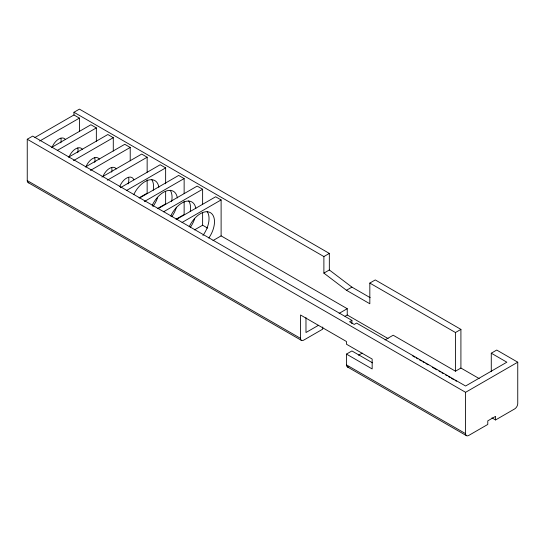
<?xml version="1.0" encoding="UTF-8"?>
<svg xmlns="http://www.w3.org/2000/svg" width="545" height="545" viewBox="0 0 545 545"><rect width="100%" height="100%" fill="white"/><g stroke="black" fill="none" stroke-linecap="round" stroke-linejoin="round"><path stroke-width="0.82" d="M28.81 182.807A4.401 2.541 -60 0 1 27.25 180.593L27.25 139.241L32.7 136.093L351.913 320.385L351.913 323.655M34.907 137.51L73.963 114.968L73.963 112.27L79.413 109.123L329.337 253.411L329.337 269.973L351.913 287.126L370.164 297.659M39.621 141.087L79.413 118.108L79.413 131.495M51.843 147.286L90.899 124.744L96.349 127.891L96.349 141.271M57.293 150.434L96.349 127.891M68.779 157.062L107.835 134.52L113.285 137.667L113.285 151.047M73.493 160.639L113.285 137.667M85.715 166.845L124.764 144.296L130.214 147.443L130.214 160.823M90.422 170.415L130.214 147.443M101.908 177.043L141.7 154.072L147.15 157.219L147.15 172.274M107.358 180.191L147.15 157.219M120.397 187.718L160.189 164.747L165.639 167.894L165.639 183.781M126.59 190.443L165.639 167.894M139.043 197.855L147.15 193.182L147.15 179.796M139.629 197.971L178.685 175.422L184.135 178.569L184.135 193.625M144.343 201.541L184.135 178.569M157.532 208.537L165.639 203.857L165.639 191.309M158.118 208.646L197.174 186.097L202.624 189.244L202.624 204.3M163.568 211.794L202.624 189.244M176.028 219.213L184.135 214.532L184.135 201.153M176.607 219.322L215.663 196.772L221.113 199.92L221.113 235.883L347.24 308.702L347.24 314.996L388.074 338.568M182.057 222.469L221.113 199.92M194.517 229.888L202.624 225.208L207.693 228.137M213.006 240.563L221.113 235.883M73.963 112.27L323.887 256.559L329.337 253.411M479.184 378.584L460.913 368.038L460.913 329.378L375.273 279.932L369.823 283.08L369.823 303.756L346.463 290.274L323.887 273.12L329.337 269.973M346.463 290.274L351.913 287.126M318.505 325.29L305.977 332.525L305.977 317.64M339.14 313.382L347.24 308.702M345.06 316.257L347.24 314.996M351.913 320.385L349.577 321.734L354.25 324.432L356.587 323.083L465.587 386.017L506.85 362.193L491.277 353.201L491.277 371.69M348.773 367.03A4.401 2.541 -60 0 1 346.463 364.891L346.463 354.1L351.913 350.953L372.467 362.82M358.549 355.217L362.227 353.092M385.07 339.903L393.177 335.223L455.463 371.186L460.913 368.038M369.823 283.08L455.463 332.525L460.913 329.378M491.277 353.201L496.727 350.054L517.75 362.193L517.75 403.545A4.401 2.541 -60 0 1 514.637 408.941L495.562 419.957L491.944 417.865M27.25 139.241L465.587 392.311L517.75 362.193M73.963 114.968L79.413 118.108M412.722 355.946L414.909 357.207M416.373 358.051L417.831 358.896M419.289 359.734L421.483 361.001M422.94 361.846L424.398 362.684M425.856 363.529L428.05 364.796M432.43 367.323L436.811 369.851M438.998 371.118L440.455 371.956M441.92 372.8L443.378 373.645M445.565 374.906L447.029 375.75M448.487 376.595L449.945 377.433M451.403 378.278L453.597 379.545M455.055 380.383L456.512 381.228M346.463 354.1L372.16 368.938L372.16 359.046L346.463 344.215L346.463 341.517L300.527 314.996L300.527 338.37A4.401 2.541 -60 0 0 303.64 340.169L322.715 329.153L322.715 326.993M27.25 180.593L300.527 338.37M346.463 364.891L465.587 433.663A4.401 2.541 -60 0 0 468.7 435.462L487.775 424.446L487.775 420.856L495.562 416.36L495.562 419.957M28.163 182.609L301.44 340.387M347.376 366.908L466.5 435.68M465.587 392.311L465.587 433.663M455.463 332.525L455.463 371.186M323.887 256.559L323.887 273.12M202.624 212.659L202.624 225.208M119.777 186.506A11.009 6.356 -60 0 1 127.196 177.765A11.009 6.356 -60 0 1 133.832 179.816M133.729 194.688A19.818 11.445 -60 0 1 148.329 180.15A19.818 11.445 -60 0 1 158.847 187.262M157.709 197.297A19.818 11.445 -60 0 1 152.9 206.603M188.679 200.894A19.818 11.445 -60 0 1 190.225 211.596M151.694 179.543A19.818 11.445 -60 0 1 153.24 190.246M128.586 177.295A11.009 6.356 -60 0 1 128.048 183.91M85.906 166.954A11.009 6.356 -60 0 1 99.394 159.167M94.721 157.743A11.009 6.356 -60 0 1 94.721 162.396M52.041 147.402A11.009 6.356 -60 0 1 65.523 139.615M60.849 138.192A11.009 6.356 -60 0 1 60.849 142.845M152.225 205.363A19.818 11.445 -60 0 1 166.818 190.825A19.818 11.445 -60 0 1 177.343 197.937M176.451 207.182A19.818 11.445 -60 0 1 171.818 216.678M170.19 190.219A19.818 11.445 -60 0 1 171.586 201.691M207.168 211.569A19.818 11.445 -60 0 1 202.924 235.481M189.204 226.713A19.818 11.445 -60 0 1 210.39 212.652A19.818 11.445 -60 0 1 208.803 238.029M170.714 216.038A19.818 11.445 -60 0 1 185.314 201.5A19.818 11.445 -60 0 1 195.832 208.612M194.688 218.647A19.818 11.445 -60 0 1 190.314 227.354M68.977 157.178A11.009 6.356 -60 0 1 82.459 149.391M77.785 147.968A11.009 6.356 -60 0 1 77.785 152.62M102.842 176.73A11.009 6.356 -60 0 1 116.323 168.943M111.657 167.519A11.009 6.356 -60 0 1 111.657 172.172"/></g></svg>
